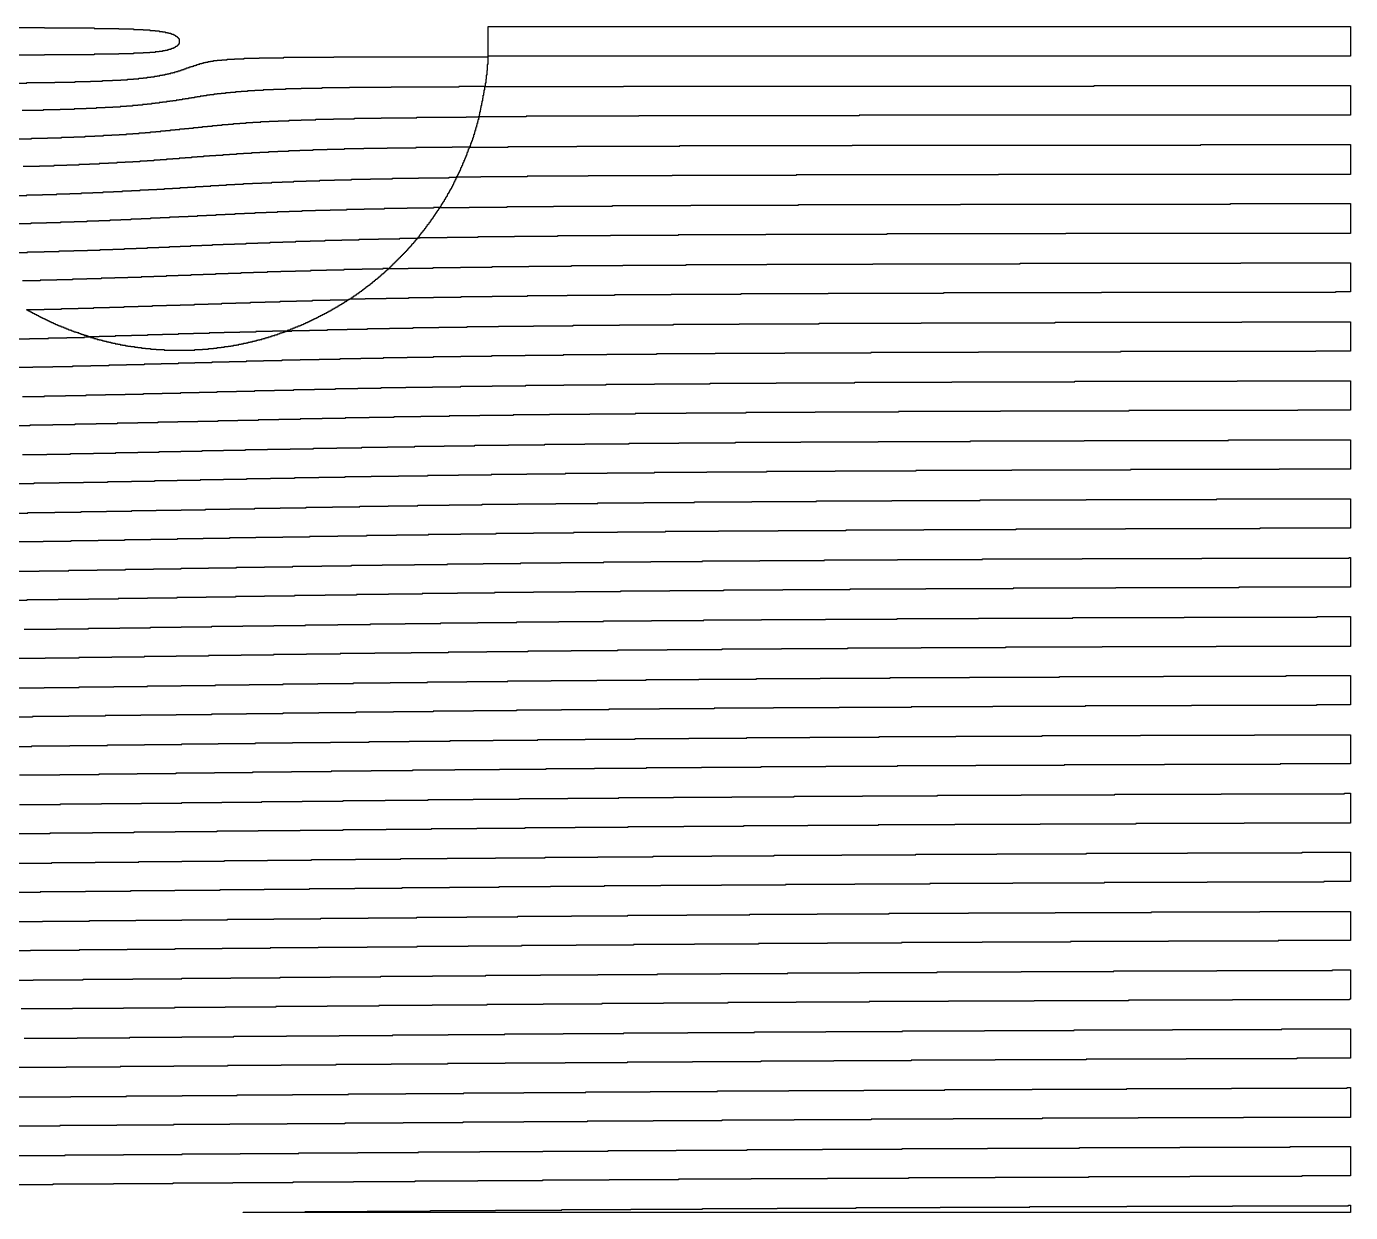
# Model space of a CAD drawing. Extents: x 600 to 5400, y 600 to 5400.
# Drawn here: x 2687 to 5400, y 600 to 3030 of the extents above; entities that cross this region are included whole.
import ezdxf

# ---------------------------------------------------------------- set-up
doc = ezdxf.new("R2010")
doc.units = 0
doc.layers.add('LG_11_W1000_ZP600_INV_LL', color=5, linetype='CONTINUOUS')

msp = doc.modelspace()

# ---------------------------------------------------------------- linework, layer by layer
at = {"layer": 'LG_11_W1000_ZP600_INV_LL'}
for points in [[(2402, 3028), (2724, 3028), (2724, 3027), (2826, 3027), (2826, 3026), (2876, 3026), (2876, 3025), (2906, 3025), (2906, 3024), (2926, 3024), (2926, 3023), (2940, 3023), (2940, 3022), (2951, 3022), (2951, 3021), (2959, 3021), (2959, 3020), (2966, 3020), (2966, 3019), (2971, 3019), (2971, 3018), (2976, 3018), (2976, 3017), (2979, 3017), (2979, 3016), (2983, 3016), (2983, 3015), (2985, 3015), (2985, 3014), (2988, 3014), (2988, 3013), (2990, 3013), (2990, 3012), (2992, 3012), (2992, 3011), (2993, 3011), (2993, 3010), (2995, 3010), (2995, 3009), (2996, 3009), (2996, 3008), (2997, 3008), (2997, 3007), (2998, 3007), (2998, 3006), (2999, 3006), (2999, 3004), (3000, 3004), (3000, 2995), (2999, 2995), (2999, 2993), (2998, 2993), (2998, 2992), (2997, 2992), (2997, 2991), (2996, 2991), (2996, 2990), (2995, 2990), (2995, 2989), (2993, 2989), (2993, 2988), (2992, 2988), (2992, 2987), (2990, 2987), (2990, 2986), (2988, 2986), (2988, 2985), (2985, 2985), (2985, 2984), (2983, 2984), (2983, 2983), (2979, 2983), (2979, 2982), (2976, 2982), (2976, 2981), (2971, 2981), (2971, 2980), (2966, 2980), (2966, 2979), (2959, 2979), (2959, 2978), (2951, 2978), (2951, 2977), (2940, 2977), (2940, 2976), (2926, 2976), (2926, 2975), (2906, 2975), (2906, 2974), (2876, 2974), (2876, 2973), (2826, 2973), (2826, 2972), (2724, 2972), (2724, 2971), (2402, 2971)], [(2603, 2914), (2688, 2914), (2688, 2915), (2745, 2915), (2745, 2916), (2787, 2916), (2787, 2917), (2818, 2917), (2818, 2918), (2843, 2918), (2843, 2919), (2863, 2919), (2863, 2920), (2880, 2920), (2880, 2921), (2894, 2921), (2894, 2922), (2906, 2922), (2906, 2923), (2917, 2923), (2917, 2924), (2926, 2924), (2926, 2925), (2934, 2925), (2934, 2926), (2942, 2926), (2942, 2927), (2949, 2927), (2949, 2928), (2955, 2928), (2955, 2929), (2960, 2929), (2960, 2930), (2966, 2930), (2966, 2931), (2971, 2931), (2971, 2932), (2975, 2932), (2975, 2933), (2979, 2933), (2979, 2934), (2983, 2934), (2983, 2935), (2987, 2935), (2987, 2936), (2991, 2936), (2991, 2937), (2994, 2937), (2994, 2938), (2998, 2938), (2998, 2939), (3001, 2939), (3001, 2940), (3004, 2940), (3004, 2941), (3007, 2941), (3007, 2942), (3010, 2942), (3010, 2943), (3013, 2943), (3013, 2944), (3015, 2944), (3015, 2945), (3018, 2945), (3018, 2946), (3021, 2946), (3021, 2947), (3024, 2947), (3024, 2948), (3027, 2948), (3027, 2949), (3030, 2949), (3030, 2950), (3033, 2950), (3033, 2951), (3036, 2951), (3036, 2952), (3039, 2952), (3039, 2953), (3042, 2953), (3042, 2954), (3046, 2954), (3046, 2955), (3050, 2955), (3050, 2956), (3054, 2956), (3054, 2957), (3059, 2957), (3059, 2958), (3064, 2958), (3064, 2959), (3070, 2959), (3070, 2960), (3078, 2960), (3078, 2961), (3087, 2961), (3087, 2962), (3098, 2962), (3098, 2963), (3113, 2963), (3113, 2964), (3133, 2964), (3133, 2965), (3164, 2965), (3164, 2966), (3214, 2966), (3214, 2967), (3317, 2967), (3317, 2968), (3632, 2968), (3632, 2952), (3631, 2952), (3631, 2940), (3630, 2940), (3630, 2930), (3629, 2930), (3629, 2922), (3628, 2922), (3628, 2914), (3627, 2914), (3627, 2907), (3910, 2907), (3910, 2908), (4875, 2908), (4875, 2909), (5400, 2909), (5400, 2848), (4393, 2848), (4393, 2847), (3942, 2847), (3942, 2846), (3711, 2846), (3711, 2845), (3614, 2845), (3614, 2846), (3615, 2846), (3615, 2850), (3616, 2850), (3616, 2855), (3617, 2855), (3617, 2859), (3618, 2859), (3618, 2863), (3619, 2863), (3619, 2868), (3620, 2868), (3620, 2873), (3621, 2873), (3621, 2878), (3622, 2878), (3622, 2883), (3623, 2883), (3623, 2889), (3624, 2889), (3624, 2894), (3625, 2894), (3625, 2900), (3626, 2900), (3626, 2907), (3573, 2907), (3573, 2906), (3434, 2906), (3434, 2905), (3349, 2905), (3349, 2904), (3292, 2904), (3292, 2903), (3250, 2903), (3250, 2902), (3218, 2902), (3218, 2901), (3193, 2901), (3193, 2900), (3172, 2900), (3172, 2899), (3155, 2899), (3155, 2898), (3140, 2898), (3140, 2897), (3127, 2897), (3127, 2896), (3115, 2896), (3115, 2895), (3105, 2895), (3105, 2894), (3095, 2894), (3095, 2893), (3086, 2893), (3086, 2892), (3078, 2892), (3078, 2891), (3071, 2891), (3071, 2890), (3063, 2890), (3063, 2889), (3056, 2889), (3056, 2888), (3050, 2888), (3050, 2887), (3043, 2887), (3043, 2886), (3037, 2886), (3037, 2885), (3031, 2885), (3031, 2884), (3025, 2884), (3025, 2883), (3019, 2883), (3019, 2882), (3012, 2882), (3012, 2881), (3006, 2881), (3006, 2880), (3000, 2880), (3000, 2879), (2994, 2879), (2994, 2878), (2987, 2878), (2987, 2877), (2981, 2877), (2981, 2876), (2974, 2876), (2974, 2875), (2966, 2875), (2966, 2874), (2959, 2874), (2959, 2873), (2951, 2873), (2951, 2872), (2943, 2872), (2943, 2871), (2934, 2871), (2934, 2870), (2925, 2870), (2925, 2869), (2915, 2869), (2915, 2868), (2904, 2868), (2904, 2867), (2892, 2867), (2892, 2866), (2879, 2866), (2879, 2865), (2864, 2865), (2864, 2864), (2848, 2864), (2848, 2863), (2830, 2863), (2830, 2862), (2809, 2862), (2809, 2861), (2785, 2861), (2785, 2860), (2756, 2860), (2756, 2859), (2721, 2859), (2721, 2858), (2678, 2858)], [(2657, 2800), (2697, 2800), (2697, 2801), (2730, 2801), (2730, 2802), (2759, 2802), (2759, 2803), (2784, 2803), (2784, 2804), (2807, 2804), (2807, 2805), (2827, 2805), (2827, 2806), (2845, 2806), (2845, 2807), (2862, 2807), (2862, 2808), (2877, 2808), (2877, 2809), (2892, 2809), (2892, 2810), (2905, 2810), (2905, 2811), (2918, 2811), (2918, 2812), (2930, 2812), (2930, 2813), (2941, 2813), (2941, 2814), (2952, 2814), (2952, 2815), (2962, 2815), (2962, 2816), (2972, 2816), (2972, 2817), (2982, 2817), (2982, 2818), (2992, 2818), (2992, 2819), (3001, 2819), (3001, 2820), (3011, 2820), (3011, 2821), (3020, 2821), (3020, 2822), (3029, 2822), (3029, 2823), (3039, 2823), (3039, 2824), (3048, 2824), (3048, 2825), (3058, 2825), (3058, 2826), (3068, 2826), (3068, 2827), (3078, 2827), (3078, 2828), (3088, 2828), (3088, 2829), (3100, 2829), (3100, 2830), (3111, 2830), (3111, 2831), (3124, 2831), (3124, 2832), (3137, 2832), (3137, 2833), (3151, 2833), (3151, 2834), (3167, 2834), (3167, 2835), (3184, 2835), (3184, 2836), (3203, 2836), (3203, 2837), (3225, 2837), (3225, 2838), (3250, 2838), (3250, 2839), (3280, 2839), (3280, 2840), (3316, 2840), (3316, 2841), (3359, 2841), (3359, 2842), (3414, 2842), (3414, 2843), (3487, 2843), (3487, 2844), (3588, 2844), (3588, 2845), (3614, 2845), (3614, 2842), (3613, 2842), (3613, 2839), (3612, 2839), (3612, 2835), (3611, 2835), (3611, 2831), (3610, 2831), (3610, 2828), (3609, 2828), (3609, 2824), (3608, 2824), (3608, 2821), (3607, 2821), (3607, 2817), (3606, 2817), (3606, 2814), (3605, 2814), (3605, 2811), (3604, 2811), (3604, 2808), (3603, 2808), (3603, 2804), (3602, 2804), (3602, 2801), (3601, 2801), (3601, 2798), (3600, 2798), (3600, 2795), (3599, 2795), (3599, 2793), (3598, 2793), (3598, 2790), (3597, 2790), (3597, 2787), (3596, 2787), (3596, 2784), (3595, 2784), (3595, 2783), (3559, 2783), (3559, 2782), (3485, 2782), (3485, 2781), (3426, 2781), (3426, 2780), (3378, 2780), (3378, 2779), (3338, 2779), (3338, 2778), (3303, 2778), (3303, 2777), (3274, 2777), (3274, 2776), (3247, 2776), (3247, 2775), (3224, 2775), (3224, 2774), (3202, 2774), (3202, 2773), (3183, 2773), (3183, 2772), (3165, 2772), (3165, 2771), (3148, 2771), (3148, 2770), (3132, 2770), (3132, 2769), (3117, 2769), (3117, 2768), (3103, 2768), (3103, 2767), (3089, 2767), (3089, 2766), (3075, 2766), (3075, 2765), (3062, 2765), (3062, 2764), (3050, 2764), (3050, 2763), (3037, 2763), (3037, 2762), (3025, 2762), (3025, 2761), (3012, 2761), (3012, 2760), (3000, 2760), (3000, 2759), (2987, 2759), (2987, 2758), (2974, 2758), (2974, 2757), (2961, 2757), (2961, 2756), (2948, 2756), (2948, 2755), (2934, 2755), (2934, 2754), (2919, 2754), (2919, 2753), (2905, 2753), (2905, 2752), (2889, 2752), (2889, 2751), (2872, 2751), (2872, 2750), (2855, 2750), (2855, 2749), (2836, 2749), (2836, 2748), (2816, 2748), (2816, 2747), (2794, 2747), (2794, 2746), (2770, 2746), (2770, 2745), (2743, 2745), (2743, 2744), (2714, 2744), (2714, 2743), (2680, 2743)], [(2652, 2684), (2688, 2684), (2688, 2685), (2720, 2685), (2720, 2686), (2749, 2686), (2749, 2687), (2776, 2687), (2776, 2688), (2800, 2688), (2800, 2689), (2823, 2689), (2823, 2690), (2844, 2690), (2844, 2691), (2865, 2691), (2865, 2692), (2884, 2692), (2884, 2693), (2902, 2693), (2902, 2694), (2920, 2694), (2920, 2695), (2937, 2695), (2937, 2696), (2954, 2696), (2954, 2697), (2970, 2697), (2970, 2698), (2986, 2698), (2986, 2699), (3002, 2699), (3002, 2700), (3017, 2700), (3017, 2701), (3033, 2701), (3033, 2702), (3049, 2702), (3049, 2703), (3065, 2703), (3065, 2704), (3081, 2704), (3081, 2705), (3097, 2705), (3097, 2706), (3114, 2706), (3114, 2707), (3132, 2707), (3132, 2708), (3150, 2708), (3150, 2709), (3169, 2709), (3169, 2710), (3190, 2710), (3190, 2711), (3211, 2711), (3211, 2712), (3235, 2712), (3235, 2713), (3260, 2713), (3260, 2714), (3288, 2714), (3288, 2715), (3318, 2715), (3318, 2716), (3353, 2716), (3353, 2717), (3392, 2717), (3392, 2718), (3437, 2718), (3437, 2719), (3490, 2719), (3490, 2720), (3553, 2720), (3553, 2721), (3568, 2721), (3568, 2719), (3567, 2719), (3567, 2717), (3566, 2717), (3566, 2715), (3565, 2715), (3565, 2713), (3564, 2713), (3564, 2711), (3563, 2711), (3563, 2709), (3562, 2709), (3562, 2707), (3561, 2707), (3561, 2705), (3560, 2705), (3560, 2703), (3559, 2703), (3559, 2701), (3558, 2701), (3558, 2699), (3557, 2699), (3557, 2697), (3556, 2697), (3556, 2696), (3555, 2696), (3555, 2694), (3554, 2694), (3554, 2692), (3553, 2692), (3553, 2690), (3552, 2690), (3552, 2688), (3551, 2688), (3551, 2687), (3550, 2687), (3550, 2685), (3549, 2685), (3549, 2683), (3548, 2683), (3548, 2681), (3547, 2681), (3547, 2680), (3546, 2680), (3546, 2678), (3545, 2678), (3545, 2676), (3544, 2676), (3544, 2675), (3543, 2675), (3543, 2673), (3542, 2673), (3542, 2671), (3541, 2671), (3541, 2670), (3540, 2670), (3540, 2668), (3539, 2668), (3539, 2666), (3538, 2666), (3538, 2665), (3537, 2665), (3537, 2663), (3536, 2663), (3536, 2662), (3535, 2662), (3535, 2660), (3534, 2660), (3534, 2659), (3521, 2659), (3521, 2658), (3467, 2658), (3467, 2657), (3420, 2657), (3420, 2656), (3379, 2656), (3379, 2655), (3343, 2655), (3343, 2654), (3309, 2654), (3309, 2653), (3279, 2653), (3279, 2652), (3251, 2652), (3251, 2651), (3225, 2651), (3225, 2650), (3201, 2650), (3201, 2649), (3178, 2649), (3178, 2648), (3155, 2648), (3155, 2647), (3134, 2647), (3134, 2646), (3114, 2646), (3114, 2645), (3094, 2645), (3094, 2644), (3075, 2644), (3075, 2643), (3056, 2643), (3056, 2642), (3037, 2642), (3037, 2641), (3018, 2641), (3018, 2640), (2999, 2640), (2999, 2639), (2980, 2639), (2980, 2638), (2961, 2638), (2961, 2637), (2941, 2637), (2941, 2636), (2922, 2636), (2922, 2635), (2901, 2635), (2901, 2634), (2880, 2634), (2880, 2633), (2858, 2633), (2858, 2632), (2835, 2632), (2835, 2631), (2811, 2631), (2811, 2630), (2785, 2630), (2785, 2629), (2757, 2629), (2757, 2628), (2728, 2628), (2728, 2627), (2696, 2627), (2696, 2626), (2661, 2626)], [(2652, 2567), (2689, 2567), (2689, 2568), (2723, 2568), (2723, 2569), (2754, 2569), (2754, 2570), (2784, 2570), (2784, 2571), (2812, 2571), (2812, 2572), (2838, 2572), (2838, 2573), (2864, 2573), (2864, 2574), (2888, 2574), (2888, 2575), (2912, 2575), (2912, 2576), (2935, 2576), (2935, 2577), (2958, 2577), (2958, 2578), (2980, 2578), (2980, 2579), (3002, 2579), (3002, 2580), (3024, 2580), (3024, 2581), (3046, 2581), (3046, 2582), (3068, 2582), (3068, 2583), (3090, 2583), (3090, 2584), (3113, 2584), (3113, 2585), (3137, 2585), (3137, 2586), (3161, 2586), (3161, 2587), (3186, 2587), (3186, 2588), (3212, 2588), (3212, 2589), (3239, 2589), (3239, 2590), (3268, 2590), (3268, 2591), (3299, 2591), (3299, 2592), (3333, 2592), (3333, 2593), (3369, 2593), (3369, 2594), (3408, 2594), (3408, 2595), (3452, 2595), (3452, 2596), (3488, 2596), (3488, 2595), (3487, 2595), (3487, 2594), (3486, 2594), (3486, 2593), (3485, 2593), (3485, 2592), (3484, 2592), (3484, 2591), (3483, 2591), (3483, 2589), (3482, 2589), (3482, 2588), (3481, 2588), (3481, 2587), (3480, 2587), (3480, 2586), (3479, 2586), (3479, 2585), (3478, 2585), (3478, 2584), (3477, 2584), (3477, 2583), (3476, 2583), (3476, 2581), (3475, 2581), (3475, 2580), (3474, 2580), (3474, 2579), (3473, 2579), (3473, 2578), (3472, 2578), (3472, 2577), (3471, 2577), (3471, 2576), (3470, 2576), (3470, 2575), (3469, 2575), (3469, 2574), (3468, 2574), (3468, 2572), (3467, 2572), (3467, 2571), (3466, 2571), (3466, 2570), (3465, 2570), (3465, 2569), (3464, 2569), (3464, 2568), (3463, 2568), (3463, 2567), (3462, 2567), (3462, 2566), (3461, 2566), (3461, 2565), (3460, 2565), (3460, 2564), (3459, 2564), (3459, 2563), (3458, 2563), (3458, 2562), (3457, 2562), (3457, 2561), (3456, 2561), (3456, 2560), (3455, 2560), (3455, 2559), (3454, 2559), (3454, 2558), (3453, 2558), (3453, 2557), (3452, 2557), (3452, 2556), (3451, 2556), (3451, 2555), (3450, 2555), (3450, 2554), (3449, 2554), (3449, 2553), (3448, 2553), (3448, 2552), (3447, 2552), (3447, 2551), (3446, 2551), (3446, 2550), (3445, 2550), (3445, 2549), (3444, 2549), (3444, 2548), (3443, 2548), (3443, 2547), (3442, 2547), (3442, 2546), (3441, 2546), (3441, 2545), (3440, 2545), (3440, 2544), (3439, 2544), (3439, 2543), (3438, 2543), (3438, 2542), (3437, 2542), (3437, 2541), (3436, 2541), (3436, 2540), (3435, 2540), (3435, 2539), (3434, 2539), (3434, 2538), (3433, 2538), (3433, 2537), (3432, 2537), (3432, 2536), (3431, 2536), (3431, 2535), (3430, 2535), (3430, 2534), (3469, 2534), (3469, 2535), (3520, 2535), (3520, 2536), (3576, 2536), (3576, 2537), (3641, 2537), (3641, 2538), (3716, 2538), (3716, 2539), (3804, 2539), (3804, 2540), (3909, 2540), (3909, 2541), (4039, 2541), (4039, 2542), (4204, 2542), (4204, 2543), (4421, 2543), (4421, 2544), (4723, 2544), (4723, 2545), (5175, 2545), (5175, 2546), (5400, 2546), (5400, 2486), (5369, 2486), (5369, 2485), (4890, 2485), (4890, 2484), (4566, 2484), (4566, 2483), (4330, 2483), (4330, 2482), (4151, 2482), (4151, 2481), (4008, 2481), (4008, 2480), (3892, 2480), (3892, 2479), (3795, 2479), (3795, 2478), (3713, 2478), (3713, 2477), (3641, 2477), (3641, 2476), (3577, 2476), (3577, 2475), (3521, 2475), (3521, 2474), (3470, 2474), (3470, 2473), (3424, 2473), (3424, 2472), (3381, 2472), (3381, 2471), (3349, 2471), (3349, 2472), (3351, 2472), (3351, 2473), (3352, 2473), (3352, 2474), (3354, 2474), (3354, 2475), (3355, 2475), (3355, 2476), (3357, 2476), (3357, 2477), (3358, 2477), (3358, 2478), (3360, 2478), (3360, 2479), (3361, 2479), (3361, 2480), (3363, 2480), (3363, 2481), (3364, 2481), (3364, 2482), (3365, 2482), (3365, 2483), (3367, 2483), (3367, 2484), (3368, 2484), (3368, 2485), (3370, 2485), (3370, 2486), (3371, 2486), (3371, 2487), (3372, 2487), (3372, 2488), (3374, 2488), (3374, 2489), (3375, 2489), (3375, 2490), (3376, 2490), (3376, 2491), (3378, 2491), (3378, 2492), (3379, 2492), (3379, 2493), (3380, 2493), (3380, 2494), (3382, 2494), (3382, 2495), (3383, 2495), (3383, 2496), (3384, 2496), (3384, 2497), (3386, 2497), (3386, 2498), (3387, 2498), (3387, 2499), (3388, 2499), (3388, 2500), (3390, 2500), (3390, 2501), (3391, 2501), (3391, 2502), (3392, 2502), (3392, 2503), (3393, 2503), (3393, 2504), (3395, 2504), (3395, 2505), (3396, 2505), (3396, 2506), (3397, 2506), (3397, 2507), (3398, 2507), (3398, 2508), (3400, 2508), (3400, 2509), (3401, 2509), (3401, 2510), (3402, 2510), (3402, 2511), (3403, 2511), (3403, 2512), (3405, 2512), (3405, 2513), (3406, 2513), (3406, 2514), (3407, 2514), (3407, 2515), (3408, 2515), (3408, 2516), (3409, 2516), (3409, 2517), (3411, 2517), (3411, 2518), (3412, 2518), (3412, 2519), (3413, 2519), (3413, 2520), (3414, 2520), (3414, 2521), (3415, 2521), (3415, 2522), (3416, 2522), (3416, 2523), (3417, 2523), (3417, 2524), (3419, 2524), (3419, 2525), (3420, 2525), (3420, 2526), (3421, 2526), (3421, 2527), (3422, 2527), (3422, 2528), (3423, 2528), (3423, 2529), (3424, 2529), (3424, 2530), (3425, 2530), (3425, 2531), (3426, 2531), (3426, 2532), (3428, 2532), (3428, 2533), (3429, 2533), (3429, 2534), (3417, 2534), (3417, 2533), (3375, 2533), (3375, 2532), (3337, 2532), (3337, 2531), (3302, 2531), (3302, 2530), (3269, 2530), (3269, 2529), (3238, 2529), (3238, 2528), (3208, 2528), (3208, 2527), (3180, 2527), (3180, 2526), (3152, 2526), (3152, 2525), (3126, 2525), (3126, 2524), (3100, 2524), (3100, 2523), (3074, 2523), (3074, 2522), (3049, 2522), (3049, 2521), (3024, 2521), (3024, 2520), (2998, 2520), (2998, 2519), (2973, 2519), (2973, 2518), (2948, 2518), (2948, 2517), (2922, 2517), (2922, 2516), (2895, 2516), (2895, 2515), (2868, 2515), (2868, 2514), (2840, 2514), (2840, 2513), (2811, 2513), (2811, 2512), (2781, 2512), (2781, 2511), (2749, 2511), (2749, 2510), (2715, 2510), (2715, 2509), (2679, 2509)], [(2651, 2390), (2693, 2390), (2693, 2391), (2732, 2391), (2732, 2392), (2770, 2392), (2770, 2393), (2806, 2393), (2806, 2394), (2818, 2394), (2818, 2393), (2822, 2393), (2822, 2392), (2825, 2392), (2825, 2391), (2829, 2391), (2829, 2390), (2832, 2390), (2832, 2389), (2836, 2389), (2836, 2388), (2840, 2388), (2840, 2387), (2843, 2387), (2843, 2386), (2847, 2386), (2847, 2385), (2851, 2385), (2851, 2384), (2856, 2384), (2856, 2383), (2860, 2383), (2860, 2382), (2864, 2382), (2864, 2381), (2869, 2381), (2869, 2380), (2874, 2380), (2874, 2379), (2879, 2379), (2879, 2378), (2884, 2378), (2884, 2377), (2890, 2377), (2890, 2376), (2895, 2376), (2895, 2375), (2901, 2375), (2901, 2374), (2908, 2374), (2908, 2373), (2915, 2373), (2915, 2372), (2923, 2372), (2923, 2371), (2931, 2371), (2931, 2370), (2941, 2370), (2941, 2369), (2953, 2369), (2953, 2368), (2969, 2368), (2969, 2367), (3032, 2367), (3032, 2368), (3048, 2368), (3048, 2369), (3060, 2369), (3060, 2370), (3070, 2370), (3070, 2371), (3078, 2371), (3078, 2372), (3086, 2372), (3086, 2373), (3093, 2373), (3093, 2374), (3100, 2374), (3100, 2375), (3106, 2375), (3106, 2376), (3111, 2376), (3111, 2377), (3117, 2377), (3117, 2378), (3122, 2378), (3122, 2379), (3127, 2379), (3127, 2380), (3132, 2380), (3132, 2381), (3137, 2381), (3137, 2382), (3141, 2382), (3141, 2383), (3145, 2383), (3145, 2384), (3150, 2384), (3150, 2385), (3154, 2385), (3154, 2386), (3158, 2386), (3158, 2387), (3161, 2387), (3161, 2388), (3165, 2388), (3165, 2389), (3169, 2389), (3169, 2390), (3172, 2390), (3172, 2391), (3176, 2391), (3176, 2392), (3179, 2392), (3179, 2393), (3183, 2393), (3183, 2394), (3186, 2394), (3186, 2395), (3189, 2395), (3189, 2396), (3192, 2396), (3192, 2397), (3196, 2397), (3196, 2398), (3199, 2398), (3199, 2399), (3202, 2399), (3202, 2400), (3205, 2400), (3205, 2401), (3207, 2401), (3207, 2402), (3210, 2402), (3210, 2403), (3213, 2403), (3213, 2404), (3216, 2404), (3216, 2405), (3219, 2405), (3219, 2406), (3231, 2406), (3231, 2407), (3267, 2407), (3267, 2408), (3304, 2408), (3304, 2409), (3344, 2409), (3344, 2410), (3386, 2410), (3386, 2411), (3431, 2411), (3431, 2412), (3479, 2412), (3479, 2413), (3532, 2413), (3532, 2414), (3590, 2414), (3590, 2415), (3654, 2415), (3654, 2416), (3726, 2416), (3726, 2417), (3807, 2417), (3807, 2418), (3902, 2418), (3902, 2419), (4013, 2419), (4013, 2420), (4147, 2420), (4147, 2421), (4311, 2421), (4311, 2422), (4520, 2422), (4520, 2423), (4795, 2423), (4795, 2424), (5177, 2424), (5177, 2425), (5400, 2425), (5400, 2365), (5329, 2365), (5329, 2364), (4929, 2364), (4929, 2363), (4638, 2363), (4638, 2362), (4417, 2362), (4417, 2361), (4241, 2361), (4241, 2360), (4098, 2360), (4098, 2359), (3978, 2359), (3978, 2358), (3876, 2358), (3876, 2357), (3787, 2357), (3787, 2356), (3709, 2356), (3709, 2355), (3640, 2355), (3640, 2354), (3577, 2354), (3577, 2353), (3520, 2353), (3520, 2352), (3467, 2352), (3467, 2351), (3418, 2351), (3418, 2350), (3372, 2350), (3372, 2349), (3329, 2349), (3329, 2348), (3287, 2348), (3287, 2347), (3248, 2347), (3248, 2346), (3210, 2346), (3210, 2345), (3173, 2345), (3173, 2344), (3137, 2344), (3137, 2343), (3102, 2343), (3102, 2342), (3067, 2342), (3067, 2341), (3032, 2341), (3032, 2340), (2998, 2340), (2998, 2339), (2963, 2339), (2963, 2338), (2928, 2338), (2928, 2337), (2892, 2337), (2892, 2336), (2856, 2336), (2856, 2335), (2819, 2335), (2819, 2334), (2781, 2334), (2781, 2333), (2741, 2333), (2741, 2332), (2700, 2332), (2700, 2331), (2656, 2331)], [(2679, 2272), (2724, 2272), (2724, 2273), (2767, 2273), (2767, 2274), (2809, 2274), (2809, 2275), (2849, 2275), (2849, 2276), (2889, 2276), (2889, 2277), (2927, 2277), (2927, 2278), (2965, 2278), (2965, 2279), (3003, 2279), (3003, 2280), (3041, 2280), (3041, 2281), (3078, 2281), (3078, 2282), (3117, 2282), (3117, 2283), (3155, 2283), (3155, 2284), (3195, 2284), (3195, 2285), (3235, 2285), (3235, 2286), (3277, 2286), (3277, 2287), (3320, 2287), (3320, 2288), (3366, 2288), (3366, 2289), (3414, 2289), (3414, 2290), (3464, 2290), (3464, 2291), (3519, 2291), (3519, 2292), (3577, 2292), (3577, 2293), (3641, 2293), (3641, 2294), (3710, 2294), (3710, 2295), (3788, 2295), (3788, 2296), (3875, 2296), (3875, 2297), (3974, 2297), (3974, 2298), (4088, 2298), (4088, 2299), (4223, 2299), (4223, 2300), (4384, 2300), (4384, 2301), (4583, 2301), (4583, 2302), (4835, 2302), (4835, 2303), (5168, 2303), (5168, 2304), (5400, 2304), (5400, 2244), (5292, 2244), (5292, 2243), (4946, 2243), (4946, 2242), (4683, 2242), (4683, 2241), (4474, 2241), (4474, 2240), (4303, 2240), (4303, 2239), (4161, 2239), (4161, 2238), (4039, 2238), (4039, 2237), (3934, 2237), (3934, 2236), (3841, 2236), (3841, 2235), (3759, 2235), (3759, 2234), (3684, 2234), (3684, 2233), (3616, 2233), (3616, 2232), (3553, 2232), (3553, 2231), (3495, 2231), (3495, 2230), (3440, 2230), (3440, 2229), (3389, 2229), (3389, 2228), (3340, 2228), (3340, 2227), (3293, 2227), (3293, 2226), (3248, 2226), (3248, 2225), (3204, 2225), (3204, 2224), (3162, 2224), (3162, 2223), (3120, 2223), (3120, 2222), (3079, 2222), (3079, 2221), (3038, 2221), (3038, 2220), (2997, 2220), (2997, 2219), (2956, 2219), (2956, 2218), (2915, 2218), (2915, 2217), (2873, 2217), (2873, 2216), (2830, 2216), (2830, 2215), (2786, 2215), (2786, 2214), (2741, 2214), (2741, 2213), (2694, 2213), (2694, 2212), (2645, 2212)], [(2679, 2153), (2729, 2153), (2729, 2154), (2777, 2154), (2777, 2155), (2824, 2155), (2824, 2156), (2870, 2156), (2870, 2157), (2915, 2157), (2915, 2158), (2959, 2158), (2959, 2159), (3003, 2159), (3003, 2160), (3047, 2160), (3047, 2161), (3091, 2161), (3091, 2162), (3136, 2162), (3136, 2163), (3181, 2163), (3181, 2164), (3227, 2164), (3227, 2165), (3275, 2165), (3275, 2166), (3323, 2166), (3323, 2167), (3374, 2167), (3374, 2168), (3427, 2168), (3427, 2169), (3483, 2169), (3483, 2170), (3543, 2170), (3543, 2171), (3606, 2171), (3606, 2172), (3675, 2172), (3675, 2173), (3749, 2173), (3749, 2174), (3831, 2174), (3831, 2175), (3922, 2175), (3922, 2176), (4024, 2176), (4024, 2177), (4140, 2177), (4140, 2178), (4274, 2178), (4274, 2179), (4432, 2179), (4432, 2180), (4621, 2180), (4621, 2181), (4854, 2181), (4854, 2182), (5150, 2182), (5150, 2183), (5400, 2183), (5400, 2123), (5254, 2123), (5254, 2122), (4949, 2122), (4949, 2121), (4706, 2121), (4706, 2120), (4509, 2120), (4509, 2119), (4344, 2119), (4344, 2118), (4203, 2118), (4203, 2117), (4081, 2117), (4081, 2116), (3973, 2116), (3973, 2115), (3877, 2115), (3877, 2114), (3791, 2114), (3791, 2113), (3712, 2113), (3712, 2112), (3639, 2112), (3639, 2111), (3572, 2111), (3572, 2110), (3509, 2110), (3509, 2109), (3449, 2109), (3449, 2108), (3393, 2108), (3393, 2107), (3339, 2107), (3339, 2106), (3286, 2106), (3286, 2105), (3236, 2105), (3236, 2104), (3187, 2104), (3187, 2103), (3138, 2103), (3138, 2102), (3091, 2102), (3091, 2101), (3043, 2101), (3043, 2100), (2996, 2100), (2996, 2099), (2949, 2099), (2949, 2098), (2902, 2098), (2902, 2097), (2853, 2097), (2853, 2096), (2804, 2096), (2804, 2095), (2754, 2095), (2754, 2094), (2702, 2094), (2702, 2093), (2648, 2093)], [(2633, 2033), (2690, 2033), (2690, 2034), (2745, 2034), (2745, 2035), (2799, 2035), (2799, 2036), (2851, 2036), (2851, 2037), (2903, 2037), (2903, 2038), (2953, 2038), (2953, 2039), (3004, 2039), (3004, 2040), (3054, 2040), (3054, 2041), (3104, 2041), (3104, 2042), (3155, 2042), (3155, 2043), (3207, 2043), (3207, 2044), (3260, 2044), (3260, 2045), (3314, 2045), (3314, 2046), (3370, 2046), (3370, 2047), (3428, 2047), (3428, 2048), (3489, 2048), (3489, 2049), (3553, 2049), (3553, 2050), (3621, 2050), (3621, 2051), (3694, 2051), (3694, 2052), (3772, 2052), (3772, 2053), (3858, 2053), (3858, 2054), (3952, 2054), (3952, 2055), (4056, 2055), (4056, 2056), (4173, 2056), (4173, 2057), (4306, 2057), (4306, 2058), (4460, 2058), (4460, 2059), (4641, 2059), (4641, 2060), (4858, 2060), (4858, 2061), (5126, 2061), (5126, 2062), (5400, 2062), (5400, 2002), (5214, 2002), (5214, 2001), (4939, 2001), (4939, 2000), (4714, 2000), (4714, 1999), (4526, 1999), (4526, 1998), (4366, 1998), (4366, 1997), (4227, 1997), (4227, 1996), (4105, 1996), (4105, 1995), (3996, 1995), (3996, 1994), (3898, 1994), (3898, 1993), (3808, 1993), (3808, 1992), (3726, 1992), (3726, 1991), (3649, 1991), (3649, 1990), (3577, 1990), (3577, 1989), (3510, 1989), (3510, 1988), (3445, 1988), (3445, 1987), (3384, 1987), (3384, 1986), (3325, 1986), (3325, 1985), (3267, 1985), (3267, 1984), (3212, 1984), (3212, 1983), (3157, 1983), (3157, 1982), (3103, 1982), (3103, 1981), (3049, 1981), (3049, 1980), (2996, 1980), (2996, 1979), (2942, 1979), (2942, 1978), (2888, 1978), (2888, 1977), (2834, 1977), (2834, 1976), (2778, 1976), (2778, 1975), (2721, 1975), (2721, 1974), (2662, 1974)], [(2651, 1914), (2713, 1914), (2713, 1915), (2774, 1915), (2774, 1916), (2832, 1916), (2832, 1917), (2890, 1917), (2890, 1918), (2947, 1918), (2947, 1919), (3004, 1919), (3004, 1920), (3060, 1920), (3060, 1921), (3117, 1921), (3117, 1922), (3175, 1922), (3175, 1923), (3233, 1923), (3233, 1924), (3292, 1924), (3292, 1925), (3353, 1925), (3353, 1926), (3416, 1926), (3416, 1927), (3482, 1927), (3482, 1928), (3550, 1928), (3550, 1929), (3623, 1929), (3623, 1930), (3700, 1930), (3700, 1931), (3782, 1931), (3782, 1932), (3870, 1932), (3870, 1933), (3966, 1933), (3966, 1934), (4072, 1934), (4072, 1935), (4190, 1935), (4190, 1936), (4322, 1936), (4322, 1937), (4472, 1937), (4472, 1938), (4646, 1938), (4646, 1939), (4850, 1939), (4850, 1940), (5095, 1940), (5095, 1941), (5397, 1941), (5397, 1942), (5400, 1942), (5400, 1881), (5171, 1881), (5171, 1880), (4919, 1880), (4919, 1879), (4709, 1879), (4709, 1878), (4530, 1878), (4530, 1877), (4374, 1877), (4374, 1876), (4237, 1876), (4237, 1875), (4115, 1875), (4115, 1874), (4005, 1874), (4005, 1873), (3904, 1873), (3904, 1872), (3812, 1872), (3812, 1871), (3726, 1871), (3726, 1870), (3646, 1870), (3646, 1869), (3570, 1869), (3570, 1868), (3498, 1868), (3498, 1867), (3429, 1867), (3429, 1866), (3363, 1866), (3363, 1865), (3299, 1865), (3299, 1864), (3236, 1864), (3236, 1863), (3175, 1863), (3175, 1862), (3115, 1862), (3115, 1861), (3055, 1861), (3055, 1860), (2995, 1860), (2995, 1859), (2935, 1859), (2935, 1858), (2875, 1858), (2875, 1857), (2814, 1857), (2814, 1856), (2752, 1856), (2752, 1855), (2688, 1855), (2688, 1854), (2622, 1854)], [(2682, 1795), (2748, 1795), (2748, 1796), (2814, 1796), (2814, 1797), (2878, 1797), (2878, 1798), (2941, 1798), (2941, 1799), (3004, 1799), (3004, 1800), (3067, 1800), (3067, 1801), (3130, 1801), (3130, 1802), (3194, 1802), (3194, 1803), (3259, 1803), (3259, 1804), (3325, 1804), (3325, 1805), (3392, 1805), (3392, 1806), (3463, 1806), (3463, 1807), (3536, 1807), (3536, 1808), (3612, 1808), (3612, 1809), (3692, 1809), (3692, 1810), (3778, 1810), (3778, 1811), (3869, 1811), (3869, 1812), (3968, 1812), (3968, 1813), (4075, 1813), (4075, 1814), (4193, 1814), (4193, 1815), (4324, 1815), (4324, 1816), (4471, 1816), (4471, 1817), (4638, 1817), (4638, 1818), (4831, 1818), (4831, 1819), (5059, 1819), (5059, 1820), (5332, 1820), (5332, 1821), (5400, 1821), (5400, 1760), (5125, 1760), (5125, 1759), (4891, 1759), (4891, 1758), (4693, 1758), (4693, 1757), (4520, 1757), (4520, 1756), (4369, 1756), (4369, 1755), (4234, 1755), (4234, 1754), (4112, 1754), (4112, 1753), (4000, 1753), (4000, 1752), (3898, 1752), (3898, 1751), (3803, 1751), (3803, 1750), (3714, 1750), (3714, 1749), (3630, 1749), (3630, 1748), (3551, 1748), (3551, 1747), (3475, 1747), (3475, 1746), (3401, 1746), (3401, 1745), (3330, 1745), (3330, 1744), (3261, 1744), (3261, 1743), (3193, 1743), (3193, 1742), (3127, 1742), (3127, 1741), (3060, 1741), (3060, 1740), (2994, 1740), (2994, 1739), (2928, 1739), (2928, 1738), (2862, 1738), (2862, 1737), (2794, 1737), (2794, 1736), (2725, 1736), (2725, 1735), (2655, 1735)], [(2650, 1675), (2723, 1675), (2723, 1676), (2795, 1676), (2795, 1677), (2866, 1677), (2866, 1678), (2935, 1678), (2935, 1679), (3004, 1679), (3004, 1680), (3074, 1680), (3074, 1681), (3143, 1681), (3143, 1682), (3213, 1682), (3213, 1683), (3284, 1683), (3284, 1684), (3357, 1684), (3357, 1685), (3432, 1685), (3432, 1686), (3509, 1686), (3509, 1687), (3589, 1687), (3589, 1688), (3673, 1688), (3673, 1689), (3762, 1689), (3762, 1690), (3856, 1690), (3856, 1691), (3957, 1691), (3957, 1692), (4065, 1692), (4065, 1693), (4183, 1693), (4183, 1694), (4313, 1694), (4313, 1695), (4457, 1695), (4457, 1696), (4619, 1696), (4619, 1697), (4804, 1697), (4804, 1698), (5017, 1698), (5017, 1699), (5268, 1699), (5268, 1700), (5400, 1700), (5400, 1640), (5330, 1640), (5330, 1639), (5074, 1639), (5074, 1638), (4856, 1638), (4856, 1637), (4667, 1637), (4667, 1636), (4500, 1636), (4500, 1635), (4352, 1635), (4352, 1634), (4218, 1634), (4218, 1633), (4096, 1633), (4096, 1632), (3984, 1632), (3984, 1631), (3880, 1631), (3880, 1630), (3783, 1630), (3783, 1629), (3691, 1629), (3691, 1628), (3603, 1628), (3603, 1627), (3520, 1627), (3520, 1626), (3439, 1626), (3439, 1625), (3362, 1625), (3362, 1624), (3286, 1624), (3286, 1623), (3212, 1623), (3212, 1622), (3138, 1622), (3138, 1621), (3066, 1621), (3066, 1620), (2994, 1620), (2994, 1619), (2921, 1619), (2921, 1618), (2848, 1618), (2848, 1617), (2774, 1617), (2774, 1616), (2699, 1616), (2699, 1615), (2622, 1615)], [(2618, 1555), (2698, 1555), (2698, 1556), (2776, 1556), (2776, 1557), (2853, 1557), (2853, 1558), (2929, 1558), (2929, 1559), (3005, 1559), (3005, 1560), (3080, 1560), (3080, 1561), (3156, 1561), (3156, 1562), (3232, 1562), (3232, 1563), (3310, 1563), (3310, 1564), (3389, 1564), (3389, 1565), (3471, 1565), (3471, 1566), (3555, 1566), (3555, 1567), (3643, 1567), (3643, 1568), (3735, 1568), (3735, 1569), (3832, 1569), (3832, 1570), (3934, 1570), (3934, 1571), (4044, 1571), (4044, 1572), (4163, 1572), (4163, 1573), (4292, 1573), (4292, 1574), (4434, 1574), (4434, 1575), (4591, 1575), (4591, 1576), (4768, 1576), (4768, 1577), (4970, 1577), (4970, 1578), (5203, 1578), (5203, 1579), (5400, 1579), (5400, 1519), (5256, 1519), (5256, 1518), (5019, 1518), (5019, 1517), (4813, 1517), (4813, 1516), (4632, 1516), (4632, 1515), (4471, 1515), (4471, 1514), (4325, 1514), (4325, 1513), (4192, 1513), (4192, 1512), (4070, 1512), (4070, 1511), (3957, 1511), (3957, 1510), (3851, 1510), (3851, 1509), (3751, 1509), (3751, 1508), (3656, 1508), (3656, 1507), (3565, 1507), (3565, 1506), (3478, 1506), (3478, 1505), (3393, 1505), (3393, 1504), (3311, 1504), (3311, 1503), (3230, 1503), (3230, 1502), (3150, 1502), (3150, 1501), (3072, 1501), (3072, 1500), (2993, 1500), (2993, 1499), (2914, 1499), (2914, 1498), (2835, 1498), (2835, 1497), (2755, 1497), (2755, 1496), (2673, 1496)], [(2673, 1436), (2757, 1436), (2757, 1437), (2841, 1437), (2841, 1438), (2923, 1438), (2923, 1439), (3005, 1439), (3005, 1440), (3087, 1440), (3087, 1441), (3169, 1441), (3169, 1442), (3252, 1442), (3252, 1443), (3336, 1443), (3336, 1444), (3422, 1444), (3422, 1445), (3510, 1445), (3510, 1446), (3602, 1446), (3602, 1447), (3697, 1447), (3697, 1448), (3796, 1448), (3796, 1449), (3901, 1449), (3901, 1450), (4013, 1450), (4013, 1451), (4132, 1451), (4132, 1452), (4260, 1452), (4260, 1453), (4400, 1453), (4400, 1454), (4554, 1454), (4554, 1455), (4725, 1455), (4725, 1456), (4917, 1456), (4917, 1457), (5135, 1457), (5135, 1458), (5388, 1458), (5388, 1459), (5400, 1459), (5400, 1398), (5182, 1398), (5182, 1397), (4960, 1397), (4960, 1396), (4764, 1396), (4764, 1395), (4589, 1395), (4589, 1394), (4432, 1394), (4432, 1393), (4288, 1393), (4288, 1392), (4156, 1392), (4156, 1391), (4034, 1391), (4034, 1390), (3919, 1390), (3919, 1389), (3811, 1389), (3811, 1388), (3708, 1388), (3708, 1387), (3610, 1387), (3610, 1386), (3516, 1386), (3516, 1385), (3424, 1385), (3424, 1384), (3335, 1384), (3335, 1383), (3248, 1383), (3248, 1382), (3162, 1382), (3162, 1381), (3077, 1381), (3077, 1380), (2992, 1380), (2992, 1379), (2907, 1379), (2907, 1378), (2822, 1378), (2822, 1377), (2735, 1377), (2735, 1376), (2647, 1376)], [(2647, 1316), (2739, 1316), (2739, 1317), (2828, 1317), (2828, 1318), (2917, 1318), (2917, 1319), (3005, 1319), (3005, 1320), (3093, 1320), (3093, 1321), (3181, 1321), (3181, 1322), (3271, 1322), (3271, 1323), (3361, 1323), (3361, 1324), (3454, 1324), (3454, 1325), (3549, 1325), (3549, 1326), (3648, 1326), (3648, 1327), (3750, 1327), (3750, 1328), (3858, 1328), (3858, 1329), (3971, 1329), (3971, 1330), (4091, 1330), (4091, 1331), (4219, 1331), (4219, 1332), (4358, 1332), (4358, 1333), (4509, 1333), (4509, 1334), (4675, 1334), (4675, 1335), (4859, 1335), (4859, 1336), (5066, 1336), (5066, 1337), (5301, 1337), (5301, 1338), (5400, 1338), (5400, 1278), (5345, 1278), (5345, 1277), (5106, 1277), (5106, 1276), (4895, 1276), (4895, 1275), (4708, 1275), (4708, 1274), (4538, 1274), (4538, 1273), (4384, 1273), (4384, 1272), (4242, 1272), (4242, 1271), (4111, 1271), (4111, 1270), (3987, 1270), (3987, 1269), (3871, 1269), (3871, 1268), (3761, 1268), (3761, 1267), (3655, 1267), (3655, 1266), (3554, 1266), (3554, 1265), (3456, 1265), (3456, 1264), (3360, 1264), (3360, 1263), (3266, 1263), (3266, 1262), (3174, 1262), (3174, 1261), (3083, 1261), (3083, 1260), (2991, 1260), (2991, 1259), (2900, 1259), (2900, 1258), (2808, 1258), (2808, 1257), (2715, 1257), (2715, 1256), (2620, 1256)], [(2622, 1196), (2720, 1196), (2720, 1197), (2816, 1197), (2816, 1198), (2911, 1198), (2911, 1199), (3005, 1199), (3005, 1200), (3099, 1200), (3099, 1201), (3194, 1201), (3194, 1202), (3290, 1202), (3290, 1203), (3387, 1203), (3387, 1204), (3487, 1204), (3487, 1205), (3589, 1205), (3589, 1206), (3694, 1206), (3694, 1207), (3804, 1207), (3804, 1208), (3919, 1208), (3919, 1209), (4040, 1209), (4040, 1210), (4169, 1210), (4169, 1211), (4307, 1211), (4307, 1212), (4455, 1212), (4455, 1213), (4617, 1213), (4617, 1214), (4795, 1214), (4795, 1215), (4992, 1215), (4992, 1216), (5214, 1216), (5214, 1217), (5400, 1217), (5400, 1157), (5252, 1157), (5252, 1156), (5027, 1156), (5027, 1155), (4826, 1155), (4826, 1154), (4645, 1154), (4645, 1153), (4480, 1153), (4480, 1152), (4328, 1152), (4328, 1151), (4187, 1151), (4187, 1150), (4056, 1150), (4056, 1149), (3931, 1149), (3931, 1148), (3813, 1148), (3813, 1147), (3701, 1147), (3701, 1146), (3592, 1146), (3592, 1145), (3487, 1145), (3487, 1144), (3385, 1144), (3385, 1143), (3285, 1143), (3285, 1142), (3186, 1142), (3186, 1141), (3088, 1141), (3088, 1140), (2991, 1140), (2991, 1139), (2893, 1139), (2893, 1138), (2795, 1138), (2795, 1137), (2695, 1137), (2695, 1136), (2594, 1136)], [(2597, 1076), (2701, 1076), (2701, 1077), (2803, 1077), (2803, 1078), (2905, 1078), (2905, 1079), (3005, 1079), (3005, 1080), (3106, 1080), (3106, 1081), (3207, 1081), (3207, 1082), (3309, 1082), (3309, 1083), (3413, 1083), (3413, 1084), (3519, 1084), (3519, 1085), (3628, 1085), (3628, 1086), (3740, 1086), (3740, 1087), (3858, 1087), (3858, 1088), (3980, 1088), (3980, 1089), (4110, 1089), (4110, 1090), (4247, 1090), (4247, 1091), (4394, 1091), (4394, 1092), (4553, 1092), (4553, 1093), (4725, 1093), (4725, 1094), (4915, 1094), (4915, 1095), (5126, 1095), (5126, 1096), (5363, 1096), (5363, 1097), (5400, 1097), (5400, 1037), (5398, 1037), (5398, 1036), (5158, 1036), (5158, 1035), (4945, 1035), (4945, 1034), (4752, 1034), (4752, 1033), (4576, 1033), (4576, 1032), (4414, 1032), (4414, 1031), (4264, 1031), (4264, 1030), (4124, 1030), (4124, 1029), (3992, 1029), (3992, 1028), (3866, 1028), (3866, 1027), (3746, 1027), (3746, 1026), (3630, 1026), (3630, 1025), (3518, 1025), (3518, 1024), (3409, 1024), (3409, 1023), (3303, 1023), (3303, 1022), (3198, 1022), (3198, 1021), (3094, 1021), (3094, 1020), (2990, 1020), (2990, 1019), (2886, 1019), (2886, 1018), (2781, 1018), (2781, 1017), (2676, 1017)], [(2682, 957), (2791, 957), (2791, 958), (2899, 958), (2899, 959), (3005, 959), (3005, 960), (3112, 960), (3112, 961), (3220, 961), (3220, 962), (3328, 962), (3328, 963), (3438, 963), (3438, 964), (3551, 964), (3551, 965), (3667, 965), (3667, 966), (3787, 966), (3787, 967), (3911, 967), (3911, 968), (4042, 968), (4042, 969), (4179, 969), (4179, 970), (4325, 970), (4325, 971), (4482, 971), (4482, 972), (4650, 972), (4650, 973), (4834, 973), (4834, 974), (5035, 974), (5035, 975), (5259, 975), (5259, 976), (5400, 976), (5400, 916), (5290, 916), (5290, 915), (5063, 915), (5063, 914), (4858, 914), (4858, 913), (4672, 913), (4672, 912), (4500, 912), (4500, 911), (4341, 911), (4341, 910), (4192, 910), (4192, 909), (4052, 909), (4052, 908), (3918, 908), (3918, 907), (3791, 907), (3791, 906), (3668, 906), (3668, 905), (3550, 905), (3550, 904), (3434, 904), (3434, 903), (3321, 903), (3321, 902), (3209, 902), (3209, 901), (3099, 901), (3099, 900), (2989, 900), (2989, 899), (2879, 899), (2879, 898), (2768, 898), (2768, 897), (2656, 897)], [(2663, 837), (2778, 837), (2778, 838), (2892, 838), (2892, 839), (3006, 839), (3006, 840), (3119, 840), (3119, 841), (3232, 841), (3232, 842), (3347, 842), (3347, 843), (3464, 843), (3464, 844), (3583, 844), (3583, 845), (3706, 845), (3706, 846), (3833, 846), (3833, 847), (3965, 847), (3965, 848), (4103, 848), (4103, 849), (4249, 849), (4249, 850), (4403, 850), (4403, 851), (4569, 851), (4569, 852), (4748, 852), (4748, 853), (4942, 853), (4942, 854), (5156, 854), (5156, 855), (5393, 855), (5393, 856), (5400, 856), (5400, 795), (5181, 795), (5181, 794), (4965, 794), (4965, 793), (4768, 793), (4768, 792), (4586, 792), (4586, 791), (4418, 791), (4418, 790), (4260, 790), (4260, 789), (4112, 789), (4112, 788), (3971, 788), (3971, 787), (3836, 787), (3836, 786), (3706, 786), (3706, 785), (3581, 785), (3581, 784), (3459, 784), (3459, 783), (3339, 783), (3339, 782), (3221, 782), (3221, 781), (3104, 781), (3104, 780), (2988, 780), (2988, 779), (2872, 779), (2872, 778), (2755, 778), (2755, 777), (2636, 777)], [(2644, 717), (2766, 717), (2766, 718), (2886, 718), (2886, 719), (3006, 719), (3006, 720), (3125, 720), (3125, 721), (3245, 721), (3245, 722), (3366, 722), (3366, 723), (3490, 723), (3490, 724), (3616, 724), (3616, 725), (3745, 725), (3745, 726), (3879, 726), (3879, 727), (4018, 727), (4018, 728), (4164, 728), (4164, 729), (4318, 729), (4318, 730), (4481, 730), (4481, 731), (4656, 731), (4656, 732), (4845, 732), (4845, 733), (5050, 733), (5050, 734), (5276, 734), (5276, 735), (5400, 735), (5400, 675), (5300, 675), (5300, 674), (5071, 674), (5071, 673), (4863, 673), (4863, 672), (4672, 672), (4672, 671), (4494, 671), (4494, 670), (4328, 670), (4328, 669), (4172, 669), (4172, 668), (4023, 668), (4023, 667), (3881, 667), (3881, 666), (3744, 666), (3744, 665), (3612, 665), (3612, 664), (3483, 664), (3483, 663), (3357, 663), (3357, 662), (3233, 662), (3233, 661), (3110, 661), (3110, 660), (2987, 660), (2987, 659), (2865, 659), (2865, 658), (2741, 658), (2741, 657), (2616, 657)]]:
    msp.add_lwpolyline(points, dxfattribs=at)
for points in [[(5400, 3030), (5400, 2969), (3633, 2969), (3633, 3030)], [(5400, 2788), (5400, 2727), (4679, 2727), (4679, 2726), (4264, 2726), (4264, 2725), (4010, 2725), (4010, 2724), (3838, 2724), (3838, 2723), (3713, 2723), (3713, 2722), (3618, 2722), (3618, 2721), (3569, 2721), (3569, 2723), (3570, 2723), (3570, 2725), (3571, 2725), (3571, 2727), (3572, 2727), (3572, 2729), (3573, 2729), (3573, 2731), (3574, 2731), (3574, 2733), (3575, 2733), (3575, 2735), (3576, 2735), (3576, 2737), (3577, 2737), (3577, 2740), (3578, 2740), (3578, 2742), (3579, 2742), (3579, 2744), (3580, 2744), (3580, 2746), (3581, 2746), (3581, 2749), (3582, 2749), (3582, 2751), (3583, 2751), (3583, 2753), (3584, 2753), (3584, 2756), (3585, 2756), (3585, 2758), (3586, 2758), (3586, 2761), (3587, 2761), (3587, 2763), (3588, 2763), (3588, 2766), (3589, 2766), (3589, 2768), (3590, 2768), (3590, 2771), (3591, 2771), (3591, 2773), (3592, 2773), (3592, 2776), (3593, 2776), (3593, 2779), (3594, 2779), (3594, 2781), (3595, 2781), (3595, 2783), (3674, 2783), (3674, 2784), (3815, 2784), (3815, 2785), (4026, 2785), (4026, 2786), (4379, 2786), (4379, 2787), (5093, 2787), (5093, 2788)], [(5400, 2667), (5400, 2606), (4817, 2606), (4817, 2605), (4450, 2605), (4450, 2604), (4202, 2604), (4202, 2603), (4022, 2603), (4022, 2602), (3884, 2602), (3884, 2601), (3775, 2601), (3775, 2600), (3687, 2600), (3687, 2599), (3612, 2599), (3612, 2598), (3549, 2598), (3549, 2597), (3494, 2597), (3494, 2596), (3488, 2596), (3488, 2597), (3489, 2597), (3489, 2598), (3490, 2598), (3490, 2599), (3491, 2599), (3491, 2600), (3492, 2600), (3492, 2602), (3493, 2602), (3493, 2603), (3494, 2603), (3494, 2604), (3495, 2604), (3495, 2605), (3496, 2605), (3496, 2607), (3497, 2607), (3497, 2608), (3498, 2608), (3498, 2609), (3499, 2609), (3499, 2610), (3500, 2610), (3500, 2612), (3501, 2612), (3501, 2613), (3502, 2613), (3502, 2614), (3503, 2614), (3503, 2616), (3504, 2616), (3504, 2617), (3505, 2617), (3505, 2618), (3506, 2618), (3506, 2620), (3507, 2620), (3507, 2621), (3508, 2621), (3508, 2622), (3509, 2622), (3509, 2624), (3510, 2624), (3510, 2625), (3511, 2625), (3511, 2626), (3512, 2626), (3512, 2628), (3513, 2628), (3513, 2629), (3514, 2629), (3514, 2630), (3515, 2630), (3515, 2632), (3516, 2632), (3516, 2633), (3517, 2633), (3517, 2635), (3518, 2635), (3518, 2636), (3519, 2636), (3519, 2637), (3520, 2637), (3520, 2639), (3521, 2639), (3521, 2640), (3522, 2640), (3522, 2642), (3523, 2642), (3523, 2643), (3524, 2643), (3524, 2645), (3525, 2645), (3525, 2646), (3526, 2646), (3526, 2648), (3527, 2648), (3527, 2649), (3528, 2649), (3528, 2651), (3529, 2651), (3529, 2652), (3530, 2652), (3530, 2654), (3531, 2654), (3531, 2655), (3532, 2655), (3532, 2657), (3533, 2657), (3533, 2658), (3534, 2658), (3534, 2659), (3594, 2659), (3594, 2660), (3672, 2660), (3672, 2661), (3767, 2661), (3767, 2662), (3888, 2662), (3888, 2663), (4048, 2663), (4048, 2664), (4269, 2664), (4269, 2665), (4601, 2665), (4601, 2666), (5154, 2666), (5154, 2667)], [(3346, 2470), (3346, 2469), (3345, 2469), (3345, 2468), (3343, 2468), (3343, 2467), (3342, 2467), (3342, 2466), (3340, 2466), (3340, 2465), (3338, 2465), (3338, 2464), (3337, 2464), (3337, 2463), (3335, 2463), (3335, 2462), (3334, 2462), (3334, 2461), (3332, 2461), (3332, 2460), (3330, 2460), (3330, 2459), (3329, 2459), (3329, 2458), (3327, 2458), (3327, 2457), (3325, 2457), (3325, 2456), (3324, 2456), (3324, 2455), (3322, 2455), (3322, 2454), (3320, 2454), (3320, 2453), (3319, 2453), (3319, 2452), (3317, 2452), (3317, 2451), (3315, 2451), (3315, 2450), (3313, 2450), (3313, 2449), (3312, 2449), (3312, 2448), (3310, 2448), (3310, 2447), (3308, 2447), (3308, 2446), (3306, 2446), (3306, 2445), (3304, 2445), (3304, 2444), (3303, 2444), (3303, 2443), (3301, 2443), (3301, 2442), (3299, 2442), (3299, 2441), (3297, 2441), (3297, 2440), (3295, 2440), (3295, 2439), (3293, 2439), (3293, 2438), (3291, 2438), (3291, 2437), (3289, 2437), (3289, 2436), (3287, 2436), (3287, 2435), (3285, 2435), (3285, 2434), (3283, 2434), (3283, 2433), (3281, 2433), (3281, 2432), (3279, 2432), (3279, 2431), (3277, 2431), (3277, 2430), (3275, 2430), (3275, 2429), (3273, 2429), (3273, 2428), (3271, 2428), (3271, 2427), (3269, 2427), (3269, 2426), (3267, 2426), (3267, 2425), (3265, 2425), (3265, 2424), (3263, 2424), (3263, 2423), (3260, 2423), (3260, 2422), (3258, 2422), (3258, 2421), (3256, 2421), (3256, 2420), (3254, 2420), (3254, 2419), (3251, 2419), (3251, 2418), (3249, 2418), (3249, 2417), (3247, 2417), (3247, 2416), (3244, 2416), (3244, 2415), (3242, 2415), (3242, 2414), (3239, 2414), (3239, 2413), (3237, 2413), (3237, 2412), (3234, 2412), (3234, 2411), (3232, 2411), (3232, 2410), (3229, 2410), (3229, 2409), (3227, 2409), (3227, 2408), (3224, 2408), (3224, 2407), (3221, 2407), (3221, 2406), (3191, 2406), (3191, 2405), (3157, 2405), (3157, 2404), (3124, 2404), (3124, 2403), (3092, 2403), (3092, 2402), (3061, 2402), (3061, 2401), (3029, 2401), (3029, 2400), (2998, 2400), (2998, 2399), (2966, 2399), (2966, 2398), (2935, 2398), (2935, 2397), (2902, 2397), (2902, 2396), (2869, 2396), (2869, 2395), (2836, 2395), (2836, 2394), (2815, 2394), (2815, 2395), (2812, 2395), (2812, 2396), (2809, 2396), (2809, 2397), (2805, 2397), (2805, 2398), (2802, 2398), (2802, 2399), (2799, 2399), (2799, 2400), (2796, 2400), (2796, 2401), (2794, 2401), (2794, 2402), (2791, 2402), (2791, 2403), (2788, 2403), (2788, 2404), (2785, 2404), (2785, 2405), (2782, 2405), (2782, 2406), (2780, 2406), (2780, 2407), (2777, 2407), (2777, 2408), (2774, 2408), (2774, 2409), (2772, 2409), (2772, 2410), (2769, 2410), (2769, 2411), (2767, 2411), (2767, 2412), (2764, 2412), (2764, 2413), (2762, 2413), (2762, 2414), (2759, 2414), (2759, 2415), (2757, 2415), (2757, 2416), (2754, 2416), (2754, 2417), (2752, 2417), (2752, 2418), (2750, 2418), (2750, 2419), (2747, 2419), (2747, 2420), (2745, 2420), (2745, 2421), (2743, 2421), (2743, 2422), (2741, 2422), (2741, 2423), (2738, 2423), (2738, 2424), (2736, 2424), (2736, 2425), (2734, 2425), (2734, 2426), (2732, 2426), (2732, 2427), (2730, 2427), (2730, 2428), (2728, 2428), (2728, 2429), (2726, 2429), (2726, 2430), (2724, 2430), (2724, 2431), (2722, 2431), (2722, 2432), (2720, 2432), (2720, 2433), (2718, 2433), (2718, 2434), (2716, 2434), (2716, 2435), (2714, 2435), (2714, 2436), (2712, 2436), (2712, 2437), (2710, 2437), (2710, 2438), (2708, 2438), (2708, 2439), (2706, 2439), (2706, 2440), (2704, 2440), (2704, 2441), (2702, 2441), (2702, 2442), (2700, 2442), (2700, 2443), (2698, 2443), (2698, 2444), (2697, 2444), (2697, 2445), (2695, 2445), (2695, 2446), (2693, 2446), (2693, 2447), (2691, 2447), (2691, 2448), (2689, 2448), (2689, 2449), (2688, 2449), (2688, 2450), (2723, 2450), (2723, 2451), (2759, 2451), (2759, 2452), (2793, 2452), (2793, 2453), (2825, 2453), (2825, 2454), (2857, 2454), (2857, 2455), (2887, 2455), (2887, 2456), (2916, 2456), (2916, 2457), (2945, 2457), (2945, 2458), (2974, 2458), (2974, 2459), (3002, 2459), (3002, 2460), (3031, 2460), (3031, 2461), (3059, 2461), (3059, 2462), (3087, 2462), (3087, 2463), (3116, 2463), (3116, 2464), (3146, 2464), (3146, 2465), (3176, 2465), (3176, 2466), (3207, 2466), (3207, 2467), (3240, 2467), (3240, 2468), (3273, 2468), (3273, 2469), (3309, 2469), (3309, 2470)], [(3348, 2471), (3348, 2470), (3347, 2470), (3347, 2471)], [(5400, 615), (5400, 600), (3131, 600), (3131, 601), (3258, 601), (3258, 602), (3385, 602), (3385, 603), (3515, 603), (3515, 604), (3648, 604), (3648, 605), (3784, 605), (3784, 606), (3925, 606), (3925, 607), (4072, 607), (4072, 608), (4225, 608), (4225, 609), (4387, 609), (4387, 610), (4559, 610), (4559, 611), (4743, 611), (4743, 612), (4942, 612), (4942, 613), (5158, 613), (5158, 614), (5396, 614), (5396, 615)]]:
    msp.add_lwpolyline(points, close=True, dxfattribs=at)

doc.saveas('drawing.dxf')
